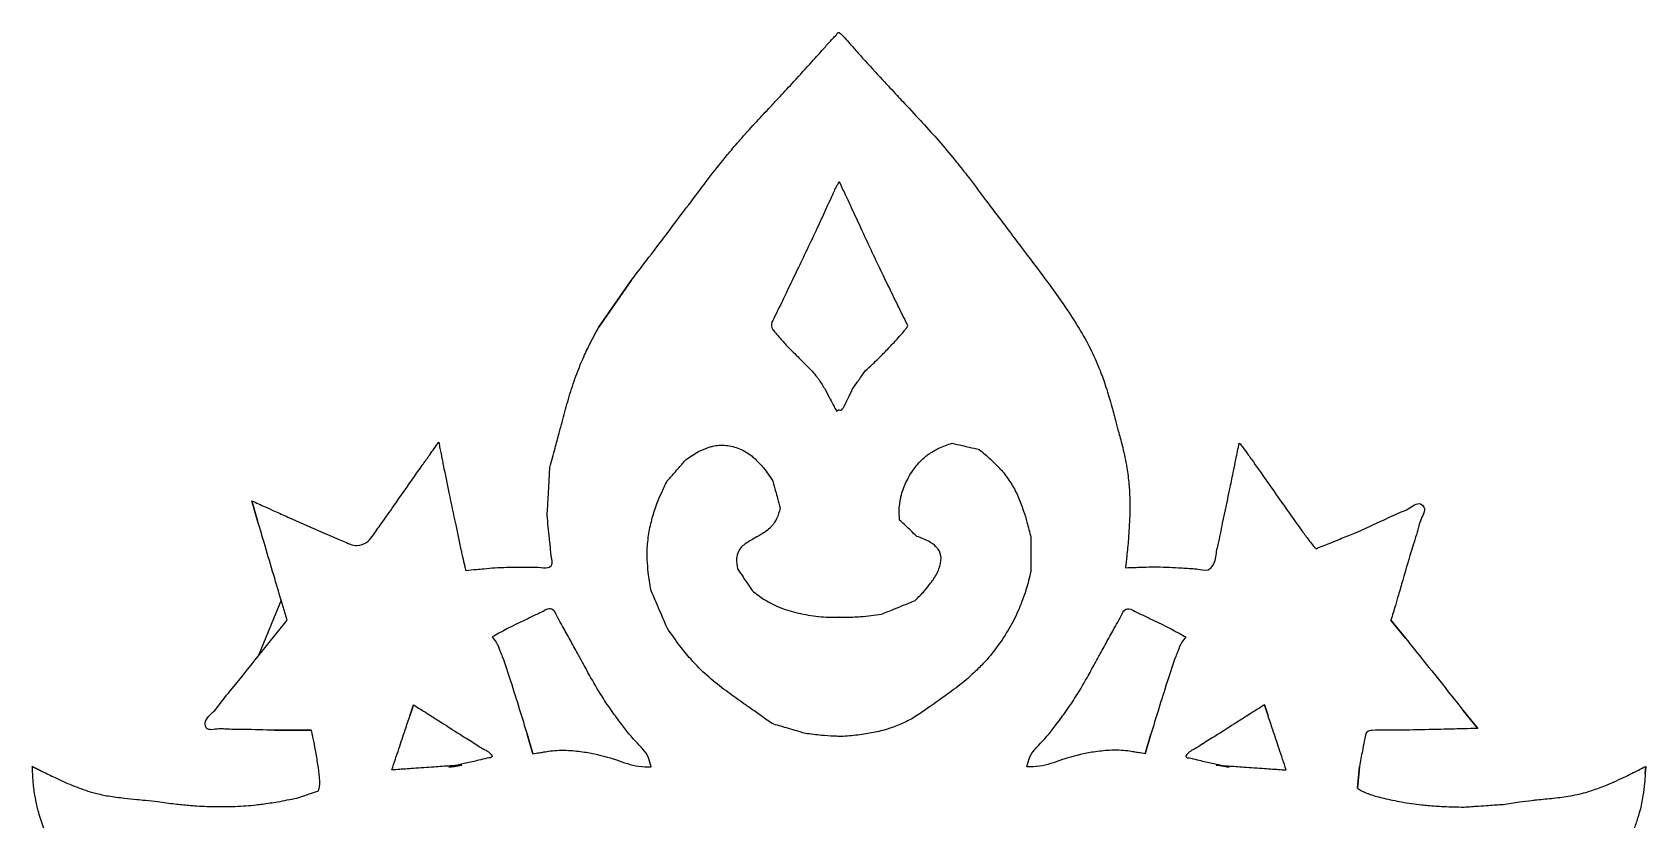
# Model space of a CAD drawing. Extents: x -268 to 413, y -196 to 303.
# Drawn here: x -163 to 18.2, y 214.3 to 302.7 of the extents above; entities that cross this region are included whole.
import ezdxf

# ---------------------------------------------------------------- set-up
doc = ezdxf.new("R2010")
doc.units = 0
doc.layers.add('layer_1', color=7, linetype='CONTINUOUS')

msp = doc.modelspace()

# ---------------------------------------------------------------- linework, layer by layer
at = {"layer": 'layer_1', "color": 1}
for points in [[(-99.408423, 269.594133), (-95.756433, 274.869341)], [(-72.419407, 260.352907), (-72.419288, 260.352843)], [(-137.701395, 247.886084), (-138.361149, 250.117884)], [(-137.65164, 232.669829), (-134.40546, 236.727619), (-135.064436, 238.959418)], [(-72.42079, 237.03629), (-72.419553, 237.036428)], [(-10.433638, 236.727573), (-8.810557, 234.698683)], [(-120.601749, 225.988834), (-120.19529, 227.207927)], [(-24.237357, 225.988907), (-24.643679, 227.208001)], [(-2.318709, 226.583616), (-0.69549, 224.554726)], [(-131.666411, 224.351872), (-135.82565, 224.351872)], [(-107.445872, 223.905812), (-106.785724, 221.721826)], [(-37.393225, 223.90594), (-38.053246, 221.721954)], [(-163.011202, 220.294723), (-161.895234, 219.736419)], [(-122.633496, 219.893336), (-122.633496, 219.893336)], [(-116.233512, 220.19808), (-115.928512, 220.248439)], [(-114.758522, 220.443703), (-114.758522, 220.443776)], [(-93.528397, 220.248512), (-93.528397, 220.248512)], [(-51.310701, 220.248512), (-51.310701, 220.248512)], [(-30.082654, 220.44416), (-30.082654, 220.44416)], [(-28.605842, 220.198153), (-28.910586, 220.248512)], [(-22.205482, 219.89341), (-22.205482, 219.89341)], [(-13.984305, 220.294677), (-14.187205, 217.859978)], [(18.172095, 220.294677), (18.121096, 219.483068)]]:
    msp.add_lwpolyline(points, close=True, dxfattribs=at)
for points, knots in [([(-77.496778, 297.186922), (-76.807973, 297.940278), (-75.684573, 299.168957), (-74.419777, 300.585457), (-73.640701, 301.44489), (-73.17489, 302.021337), (-72.763861, 302.356108), (-72.493851, 302.778516), (-72.290895, 302.589781), (-72.118624, 302.471583), (-71.989643, 302.341796), (-71.921231, 302.272955)], [0, 0, 0, 0, 3.065591, 4.999801, 5.6733, 6.580506, 7.111465, 7.494859, 7.60499, 7.85982, 8.147652, 8.147652, 8.147652, 8.147652]), ([(-71.921231, 302.272955), (-71.72241, 302.047937), (-71.337299, 301.612081), (-70.618667, 300.798924), (-70.098855, 300.210785), (-69.765363, 299.833458)], [0, 0, 0, 0, 0.900813, 1.744857, 3.255597, 3.255597, 3.255597, 3.255597]), ([(-69.765363, 299.833458), (-69.017969, 299.019171), (-67.729848, 297.615761), (-66.226641, 295.991841), (-64.813888, 294.471013), (-63.315271, 292.871792), (-61.421013, 290.790091), (-60.032259, 289.166703), (-58.801915, 287.634638), (-57.53508, 286.023665), (-56.485186, 284.611285), (-55.879632, 283.796657)], [0, 0, 0, 0, 3.315859, 5.714828, 6.638566, 9.543145, 12.289742, 15.081755, 15.950159, 18.184487, 21.229465, 21.229465, 21.229465, 21.229465]), ([(-81.656018, 292.723195), (-81.142448, 293.274248), (-80.269398, 294.211018), (-78.882985, 295.698927), (-78.010181, 296.63582), (-77.496778, 297.186922)], [0, 0, 0, 0, 2.259805, 3.841586, 6.101158, 6.101158, 6.101158, 6.101158]), ([(-95.756433, 274.869341), (-94.995629, 275.855954), (-93.670003, 277.575029), (-92.135761, 279.590409), (-90.65333, 281.546473), (-89.089262, 283.642829), (-87.129805, 286.243661), (-85.671061, 288.111355), (-84.41435, 289.618945), (-83.248825, 290.987795), (-82.222668, 292.105817), (-81.656018, 292.723195)], [0, 0, 0, 0, 3.737644, 6.512472, 7.598712, 11.100661, 14.358929, 17.368053, 18.208471, 20.246936, 22.760712, 22.760712, 22.760712, 22.760712]), ([(-72.975523, 284.883555), (-73.100611, 284.609547), (-73.379964, 283.997616), (-73.974458, 282.693958), (-74.443922, 281.664334), (-74.759276, 280.972703)], [0, 0, 0, 0, 0.903629, 2.018038, 4.298434, 4.298434, 4.298434, 4.298434]), ([(-67.438468, 275.385106), (-68.173833, 276.941122), (-69.354653, 279.439711), (-70.670328, 282.297445), (-71.392375, 283.830536), (-71.780244, 284.764678), (-72.100019, 285.240949), (-72.34431, 286.076858), (-72.546715, 285.70486), (-72.740376, 285.401144), (-72.885952, 285.080712), (-72.975523, 284.883555)], [0, 0, 0, 0, 5.17405, 8.30829, 9.362088, 10.357641, 11.116443, 11.64957, 11.787548, 12.185053, 12.820791, 12.820791, 12.820791, 12.820791]), ([(-55.879632, 283.796657), (-55.341189, 283.082685), (-54.425838, 281.868935), (-52.971748, 279.941449), (-52.056024, 278.727994), (-51.517364, 278.014199)], [0, 0, 0, 0, 2.682741, 4.560648, 7.243356, 7.243356, 7.243356, 7.243356]), ([(-74.759276, 280.972703), (-75.496911, 279.418832), (-76.678119, 276.930546), (-78.011496, 274.145736), (-78.952047, 272.231813), (-79.498118, 271.035436), (-80.173453, 269.814428), (-79.811456, 269.266637), (-79.446128, 268.851357), (-78.908725, 268.232296), (-78.419275, 267.696431), (-78.111833, 267.359834)], [0, 0, 0, 0, 5.155908, 8.256397, 9.292019, 11.505767, 12.429299, 13.030843, 13.297805, 14.108472, 15.477825, 15.477825, 15.477825, 15.477825]), ([(-51.517364, 278.014199), (-50.783603, 277.052197), (-49.529306, 275.407743), (-48.126419, 273.467087), (-46.869924, 271.688577), (-45.657475, 269.856148), (-44.323402, 267.523816), (-43.504827, 265.772598), (-42.911229, 264.235924), (-42.366449, 262.725809), (-41.991282, 261.411286), (-41.779217, 260.668245)], [0, 0, 0, 0, 3.629543, 6.204374, 7.183201, 10.162432, 12.791993, 15.237843, 15.951582, 17.733929, 20.05134, 20.05134, 20.05134, 20.05134]), ([(-64.695399, 269.798168), (-65.034135, 270.487906), (-65.609976, 271.66044), (-66.524333, 273.522753), (-67.099903, 274.695353), (-67.438468, 275.385106)], [0, 0, 0, 0, 2.30528, 3.918913, 6.22401, 6.22401, 6.22401, 6.22401]), ([(-104.88588, 253.871268), (-104.690101, 254.591928), (-104.342525, 255.871346), (-103.938299, 257.376488), (-103.523691, 258.925681), (-103.058091, 260.688152), (-102.381129, 262.982392), (-101.765709, 264.717046), (-101.115926, 266.220638), (-100.440184, 267.692535), (-99.781708, 268.906146), (-99.408423, 269.594133)], [0, 0, 0, 0, 2.24034, 3.977368, 4.675417, 7.051508, 9.445821, 11.850712, 12.566052, 14.359537, 16.707023, 16.707023, 16.707023, 16.707023]), ([(-69.470343, 264.71848), (-69.194709, 264.966948), (-68.687195, 265.424442), (-68.101706, 265.990764), (-67.448873, 266.633652), (-66.714795, 267.39341), (-65.856118, 268.328294), (-65.272275, 268.970286), (-64.942746, 269.390042), (-64.769331, 269.573712), (-64.713159, 269.744248), (-64.695399, 269.798168)], [0, 0, 0, 0, 1.113194, 2.049679, 2.443325, 3.862, 5.217448, 6.254761, 6.458084, 6.823817, 6.99292, 6.99292, 6.99292, 6.99292]), ([(-78.111833, 267.359834), (-77.873467, 267.121504), (-77.46829, 266.716388), (-76.824901, 266.073045), (-76.419883, 265.668024), (-76.181664, 265.429802)], [0, 0, 0, 0, 1.011223, 1.71889, 2.729574, 2.729574, 2.729574, 2.729574]), ([(-76.181664, 265.429802), (-75.9234, 265.180852), (-75.455747, 264.730063), (-74.973128, 264.12957), (-74.47357, 263.460269), (-73.986358, 262.643243), (-73.450985, 261.631121), (-73.116575, 260.952188), (-72.909031, 260.574566), (-72.813779, 260.404989), (-72.727458, 260.271505), (-72.683864, 260.204093)], [0, 0, 0, 0, 1.074994, 1.946548, 2.307023, 3.580284, 4.792931, 5.743204, 5.849664, 6.08566, 6.326442, 6.326442, 6.326442, 6.326442]), ([(-70.892603, 262.686733), (-70.717, 262.93758), (-70.418484, 263.364008), (-69.944397, 264.041257), (-69.645916, 264.467661), (-69.470343, 264.71848)], [0, 0, 0, 0, 0.918609, 1.561594, 2.480084, 2.480084, 2.480084, 2.480084]), ([(-72.419288, 260.352843), (-72.342633, 260.32064), (-72.194035, 260.258214), (-71.985105, 260.457416), (-71.870487, 260.68344), (-71.666014, 261.071236), (-71.341611, 261.728415), (-71.064889, 262.319023), (-70.892603, 262.686733)], [0, 0, 0, 0, 0.228014, 0.442014, 0.763176, 1.011533, 1.749508, 2.96693, 2.96693, 2.96693, 2.96693]), ([(-72.683864, 260.204093), (-72.621812, 260.238984), (-72.536897, 260.286731), (-72.448834, 260.336495), (-72.422667, 260.351089), (-72.419407, 260.352907)], [0, 0, 0, 0, 0.213566, 0.292254, 0.303452, 0.303452, 0.303452, 0.303452]), ([(-41.779217, 260.668245), (-41.628956, 260.104585), (-41.373524, 259.146408), (-40.967761, 257.624725), (-40.712231, 256.666709), (-40.561927, 256.103196)], [0, 0, 0, 0, 1.750032, 2.974918, 4.72456, 4.72456, 4.72456, 4.72456]), ([(-120.102136, 252.856933), (-119.763881, 253.332834), (-119.188868, 254.141838), (-118.275851, 255.426802), (-117.70114, 256.235899), (-117.363086, 256.711823)], [0, 0, 0, 0, 1.751595, 2.977608, 4.728907, 4.728907, 4.728907, 4.728907]), ([(-117.363086, 256.711823), (-117.319958, 256.473072), (-117.20292, 255.825169), (-117.025779, 254.964293), (-116.690791, 253.307389), (-116.183774, 250.860929), (-115.506955, 247.632111), (-115.005525, 245.234942), (-114.658682, 243.682224), (-114.513339, 242.965901), (-114.364864, 242.460874), (-114.319678, 242.307177)], [0, 0, 0, 0, 0.727826, 1.975118, 2.636536, 5.799166, 9.470306, 12.533854, 13.145559, 14.243871, 14.724353, 14.724353, 14.724353, 14.724353]), ([(-89.591212, 254.763177), (-89.137167, 255.0763), (-88.354198, 255.616258), (-87.325622, 256.034097), (-86.303843, 256.351019), (-85.085221, 256.420919), (-83.53142, 256.02448), (-82.4484, 255.378535), (-81.595009, 254.599211), (-80.752536, 253.712471), (-80.174912, 252.835105), (-79.839065, 252.32498)], [0, 0, 0, 0, 1.649341, 2.844176, 3.31139, 4.857579, 6.424161, 8.064496, 8.574716, 9.890991, 11.719402, 11.719402, 11.719402, 11.719402]), ([(-65.60985, 247.957136), (-65.640181, 248.399012), (-65.695366, 249.202988), (-65.55097, 250.152142), (-65.327605, 251.19869), (-64.836094, 252.414877), (-63.92388, 253.886921), (-63.006373, 254.883764), (-62.065484, 255.553613), (-61.116078, 256.128977), (-60.222625, 256.424757), (-59.718169, 256.591758)], [0, 0, 0, 0, 1.324514, 2.409901, 2.864508, 4.534937, 6.306129, 8.047668, 8.544821, 9.76991, 11.358616, 11.358616, 11.358616, 11.358616]), ([(-59.718169, 256.591758), (-59.341916, 256.503866), (-58.702288, 256.354451), (-57.686351, 256.117429), (-57.046649, 255.968372), (-56.670356, 255.880693)], [0, 0, 0, 0, 1.159147, 1.970541, 3.129661, 3.129661, 3.129661, 3.129661]), ([(-56.670356, 255.880693), (-56.237861, 255.520638), (-55.486572, 254.895186), (-54.681711, 254.087598), (-53.930416, 253.279453), (-53.198874, 252.310471), (-52.424495, 250.921541), (-51.959984, 249.782934), (-51.601304, 248.705186), (-51.254624, 247.577332), (-51.01665, 246.593447), (-50.879603, 246.026839)], [0, 0, 0, 0, 1.687289, 2.930996, 3.4169, 4.997491, 6.557604, 8.175711, 8.677762, 9.965378, 11.713797, 11.713797, 11.713797, 11.713797]), ([(-40.561927, 256.103196), (-40.390623, 255.350006), (-40.079685, 253.982867), (-39.89139, 252.329627), (-39.741768, 250.525454), (-39.753211, 248.474733), (-39.895823, 246.04041), (-40.048203, 244.403482), (-40.156409, 243.411581), (-40.192611, 242.986967), (-40.243838, 242.690889), (-40.257577, 242.611481)], [0, 0, 0, 0, 2.315404, 4.202765, 4.984939, 7.746219, 10.342531, 12.300972, 12.676787, 13.336309, 13.578018, 13.578018, 13.578018, 13.578018]), ([(-28.49053, 251.639478), (-28.365277, 252.253089), (-28.152337, 253.296277), (-27.814167, 254.953227), (-27.601264, 255.996568), (-27.476021, 256.610327)], [0, 0, 0, 0, 1.878792, 3.194097, 5.073319, 5.073319, 5.073319, 5.073319]), ([(-27.476021, 256.610327), (-27.356127, 256.468784), (-26.995493, 256.043029), (-26.561678, 255.416545), (-25.639964, 254.137233), (-24.270724, 252.168419), (-22.414369, 249.52897), (-21.01147, 247.525935), (-20.018494, 246.181741), (-19.490053, 245.447081), (-19.03122, 244.938567), (-18.853704, 244.74183)], [0, 0, 0, 0, 0.556286, 1.673281, 2.283171, 5.287361, 8.866587, 11.964818, 12.622042, 13.881128, 14.675638, 14.675638, 14.675638, 14.675638]), ([(-105.19023, 248.49462), (-105.152567, 249.158331), (-105.088536, 250.286688), (-104.987086, 252.078904), (-104.923365, 253.207412), (-104.88588, 253.871268)], [0, 0, 0, 0, 1.994338, 3.390515, 5.385256, 5.385256, 5.385256, 5.385256]), ([(-91.724665, 252.32498), (-91.461209, 252.625984), (-91.01335, 253.13767), (-90.302199, 253.950402), (-89.854534, 254.462157), (-89.591212, 254.763177)], [0, 0, 0, 0, 1.200047, 2.04, 3.239819, 3.239819, 3.239819, 3.239819]), ([(-138.361149, 250.117884), (-137.860164, 249.892405), (-137.008502, 249.509098), (-135.655787, 248.900785), (-133.672022, 248.00532), (-131.347226, 246.980802), (-129.279009, 246.074688), (-127.83385, 245.503569), (-126.722777, 244.899018), (-125.154039, 245.4698), (-124.51951, 246.612692), (-123.505724, 247.975961), (-122.108636, 249.981618), (-120.871477, 251.754467), (-120.102136, 252.856933)], [0, 0, 0, 0, 1.648142, 2.801801, 4.449824, 8.176013, 10.435639, 11.196195, 12.879826, 13.969207, 15.808694, 16.636543, 19.090356, 23.125731, 23.125731, 23.125731, 23.125731]), ([(-93.553375, 240.134507), (-93.660968, 240.776421), (-93.849065, 241.898632), (-93.937606, 243.226337), (-93.978086, 244.536001), (-93.87268, 245.96818), (-93.529856, 247.752357), (-93.142243, 249.043617), (-92.741491, 250.105705), (-92.345877, 251.084228), (-91.946404, 251.8821), (-91.724665, 252.32498)], [0, 0, 0, 0, 1.951305, 3.411325, 3.987253, 5.881898, 7.702691, 9.429585, 9.917859, 11.108359, 12.5936, 12.5936, 12.5936, 12.5936]), ([(-79.839065, 252.32498), (-79.738708, 251.948691), (-79.568103, 251.30901), (-79.297134, 250.293072), (-79.126517, 249.653425), (-79.026155, 249.277167)], [0, 0, 0, 0, 1.168325, 1.986122, 3.154359, 3.154359, 3.154359, 3.154359]), ([(-37.011268, 242.712931), (-36.110541, 242.683971), (-34.668763, 242.637616), (-33.03904, 242.516121), (-31.943329, 242.469036), (-31.075965, 242.169902), (-30.124713, 243.06383), (-30.096589, 244.176379), (-29.711231, 245.748681), (-29.229246, 248.160318), (-28.77551, 250.297298), (-28.49053, 251.639478)], [0, 0, 0, 0, 2.707002, 4.333051, 4.875822, 6.039073, 6.762906, 8.400594, 9.203829, 11.642837, 15.761596, 15.761596, 15.761596, 15.761596]), ([(-111.073369, 242.611527), (-110.172119, 242.63935), (-108.730209, 242.683865), (-107.105324, 242.661015), (-106.007633, 242.687389), (-105.280799, 242.449404), (-104.449982, 242.975088), (-104.74854, 243.735029), (-104.798235, 244.708589), (-104.985692, 246.263699), (-105.111181, 247.63242), (-105.19023, 248.49462)], [0, 0, 0, 0, 2.705318, 4.32824, 4.869329, 6.006467, 6.474102, 7.455591, 7.956092, 9.487259, 12.093605, 12.093605, 12.093605, 12.093605]), ([(-79.026155, 249.277167), (-79.132583, 248.877606), (-79.320144, 248.173445), (-79.811262, 247.464144), (-80.414071, 246.780604), (-81.35876, 246.213253), (-82.541617, 245.577821), (-83.410726, 244.985406), (-83.784323, 244.279399), (-84.001625, 243.519961), (-83.875588, 242.860734), (-83.801099, 242.471126)], [0, 0, 0, 0, 1.230422, 2.168417, 2.553341, 3.960671, 5.40486, 6.650914, 6.976773, 7.787808, 8.959779, 8.959779, 8.959779, 8.959779]), ([(-14.593015, 246.466498), (-13.467419, 246.96288), (-11.666427, 247.757107), (-9.628045, 248.742922), (-8.282508, 249.239229), (-7.381462, 250.115231), (-6.380747, 249.132672), (-7.129444, 248.132309), (-7.460334, 246.654206), (-8.189623, 244.409677), (-8.759031, 242.429042), (-9.114907, 241.191162)], [0, 0, 0, 0, 3.707485, 5.932105, 6.673683, 8.184635, 8.677497, 10.262709, 11.038385, 13.365337, 17.243444, 17.243444, 17.243444, 17.243444]), ([(-135.064436, 238.959418), (-135.341263, 239.896169), (-135.943748, 241.934918), (-136.822605, 244.910511), (-137.424737, 246.949324), (-137.701395, 247.886084)], [0, 0, 0, 0, 2.930396, 6.377724, 9.308003, 9.308003, 9.308003, 9.308003]), ([(-63.679562, 246.128417), (-63.917966, 246.354174), (-64.32322, 246.737932), (-64.966649, 247.347504), (-65.371639, 247.731358), (-65.60985, 247.957136)], [0, 0, 0, 0, 0.984999, 1.674367, 2.658989, 2.658989, 2.658989, 2.658989]), ([(-18.853704, 244.74183), (-18.327686, 244.954666), (-17.433438, 245.316494), (-16.013209, 245.891383), (-15.119019, 246.25349), (-14.593015, 246.466498)], [0, 0, 0, 0, 1.702336, 2.894025, 4.596516, 4.596516, 4.596516, 4.596516]), ([(-63.882719, 238.915404), (-63.517812, 239.274935), (-62.885176, 239.898251), (-62.239649, 240.708114), (-61.660149, 241.507533), (-61.170838, 242.406338), (-60.860003, 243.62079), (-61.109838, 244.538639), (-61.666831, 245.111691), (-62.425948, 245.677852), (-63.203546, 245.957331), (-63.679562, 246.128417)], [0, 0, 0, 0, 1.535342, 2.66181, 3.101384, 4.497481, 5.709437, 6.791833, 7.139279, 8.094722, 9.602794, 9.602794, 9.602794, 9.602794]), ([(-50.879603, 246.026839), (-50.879603, 245.550224), (-50.879603, 244.73999), (-50.879603, 243.453171), (-50.879603, 242.642967), (-50.879603, 242.166383)], [0, 0, 0, 0, 1.429844, 2.430704, 3.860456, 3.860456, 3.860456, 3.860456]), ([(-114.319678, 242.307177), (-113.918912, 242.344662), (-113.237595, 242.40839), (-112.155492, 242.50984), (-111.474161, 242.573864), (-111.073369, 242.611527)], [0, 0, 0, 0, 1.207546, 2.052873, 3.260544, 3.260544, 3.260544, 3.260544]), ([(-83.801099, 242.471126), (-83.600412, 242.170114), (-83.259243, 241.658392), (-82.717438, 240.845613), (-82.376334, 240.333838), (-82.175684, 240.032792)], [0, 0, 0, 0, 1.085335, 1.845077, 2.930435, 2.930435, 2.930435, 2.930435]), ([(-50.879603, 242.166383), (-51.040772, 241.501517), (-51.33138, 240.30269), (-51.827046, 238.929134), (-52.408115, 237.464576), (-53.257211, 235.799492), (-54.612326, 233.717745), (-55.838315, 232.221723), (-57.045429, 231.016244), (-58.259547, 229.883613), (-59.38658, 229.033189), (-60.022262, 228.553523)], [0, 0, 0, 0, 2.050763, 3.697756, 4.374815, 6.777613, 9.287327, 11.817466, 12.559742, 14.40501, 16.792323, 16.792323, 16.792323, 16.792323]), ([(-40.257577, 242.611481), (-39.856783, 242.623904), (-39.175442, 242.645024), (-38.093339, 242.67884), (-37.412032, 242.700305), (-37.011268, 242.712931)], [0, 0, 0, 0, 1.202959, 2.045005, 3.247893, 3.247893, 3.247893, 3.247893]), ([(-9.114907, 241.191162), (-9.277819, 240.640109), (-9.554765, 239.703333), (-9.994342, 238.21547), (-10.270937, 237.27864), (-10.433638, 236.727573)], [0, 0, 0, 0, 1.723892, 2.930568, 4.654319, 4.654319, 4.654319, 4.654319]), ([(-91.724665, 235.867464), (-91.950429, 236.394275), (-92.334224, 237.289846), (-92.943794, 238.712194), (-93.327606, 239.607728), (-93.553375, 240.134507)], [0, 0, 0, 0, 1.719447, 2.923031, 4.642396, 4.642396, 4.642396, 4.642396]), ([(-82.175684, 240.032792), (-81.737789, 239.688735), (-80.935596, 239.058447), (-79.853794, 238.500519), (-78.600817, 237.929591), (-76.968987, 237.46092), (-74.735652, 237.081353), (-73.191006, 237.036289), (-72.423028, 237.03629), (-72.422112, 237.03629), (-72.421298, 237.03629), (-72.42079, 237.03629)], [0, 0, 0, 0, 1.66669, 3.053259, 3.636964, 5.797084, 8.117527, 10.420242, 10.420547, 10.421463, 10.422989, 10.422989, 10.422989, 10.422989]), ([(-102.620524, 234.522042), (-102.903942, 235.028121), (-103.357425, 235.837872), (-103.857168, 236.764817), (-104.216098, 237.366625), (-104.395066, 237.91954), (-105.164037, 238.047542), (-105.671485, 237.675276), (-106.472114, 237.318982), (-107.636522, 236.74584), (-108.6759, 236.252585), (-109.325508, 235.944302)], [0, 0, 0, 0, 1.743183, 2.789178, 3.137869, 3.878361, 4.322554, 5.237067, 5.668741, 6.963752, 9.122084, 9.122084, 9.122084, 9.122084]), ([(-72.419553, 237.036428), (-72.419169, 237.03639), (-72.418335, 237.03631), (-72.417112, 237.036294), (-72.191807, 237.035655), (-71.388107, 237.034993), (-69.790764, 237.108207), (-68.429218, 237.287652), (-67.641725, 237.391439)], [0, 0, 0, 0, 0.001157, 0.002514, 0.003667, 0.677164, 2.413468, 4.795344, 4.795344, 4.795344, 4.795344]), ([(-67.641725, 237.391439), (-67.177733, 237.579486), (-66.388872, 237.899197), (-65.13587, 238.407186), (-64.346876, 238.727164), (-63.882719, 238.915404)], [0, 0, 0, 0, 1.501952, 2.553555, 4.056181, 4.056181, 4.056181, 4.056181]), ([(-42.218574, 234.522042), (-41.935159, 235.028142), (-41.481691, 235.837909), (-40.981946, 236.76485), (-40.622998, 237.36663), (-40.444048, 237.919527), (-39.675117, 238.047549), (-39.167713, 237.675243), (-38.367054, 237.318992), (-37.202567, 236.745839), (-36.16312, 236.252584), (-35.51347, 235.944302)], [0, 0, 0, 0, 1.743232, 2.7892, 3.137865, 3.878358, 4.32252, 5.236951, 5.668657, 6.96375, 9.122191, 9.122191, 9.122191, 9.122191]), ([(-109.325508, 235.944302), (-109.576414, 235.806288), (-110.002926, 235.57168), (-110.680303, 235.199175), (-111.106785, 234.964702), (-111.35764, 234.826786)], [0, 0, 0, 0, 0.859078, 1.460336, 2.319138, 2.319138, 2.319138, 2.319138]), ([(-79.940643, 225.100166), (-80.423349, 225.443861), (-81.305459, 226.071939), (-82.355982, 226.815683), (-83.527955, 227.644021), (-84.950404, 228.646118), (-86.814718, 230.09828), (-88.195433, 231.369412), (-89.330529, 232.643799), (-90.428677, 233.963845), (-91.254039, 235.176182), (-91.724665, 235.867464)], [0, 0, 0, 0, 1.777691, 3.248602, 3.861421, 6.08322, 8.46766, 10.948358, 11.697033, 13.586883, 16.094143, 16.094143, 16.094143, 16.094143]), ([(-35.51347, 235.944302), (-35.262629, 235.806251), (-34.83622, 235.571577), (-34.158928, 235.199072), (-33.732452, 234.964665), (-33.481595, 234.826786)], [0, 0, 0, 0, 0.858961, 1.460161, 2.318913, 2.318913, 2.318913, 2.318913]), ([(-111.35764, 234.826786), (-111.206931, 234.643381), (-110.811038, 234.1616), (-110.532016, 233.374214), (-109.952306, 231.934095), (-109.250429, 229.736597), (-108.32765, 226.823338), (-107.723188, 224.823361), (-107.445872, 223.905812)], [0, 0, 0, 0, 0.708246, 1.860467, 2.4688, 5.374764, 8.766713, 11.641987, 11.641987, 11.641987, 11.641987]), ([(-100.284033, 230.255127), (-100.572403, 230.781915), (-101.062643, 231.677476), (-101.841473, 233.099781), (-102.331982, 233.995271), (-102.620524, 234.522042)], [0, 0, 0, 0, 1.801657, 3.062887, 4.864747, 4.864747, 4.864747, 4.864747]), ([(-44.555193, 230.255127), (-44.26679, 230.781913), (-43.776497, 231.677467), (-42.997624, 233.099773), (-42.507114, 233.99527), (-42.218574, 234.522042)], [0, 0, 0, 0, 1.8017, 3.062946, 4.864808, 4.864808, 4.864808, 4.864808]), ([(-33.481595, 234.826786), (-33.632281, 234.643378), (-34.028126, 234.161572), (-34.307174, 233.374211), (-34.886954, 231.934129), (-35.588571, 229.736568), (-36.511423, 226.823393), (-37.115904, 224.82346), (-37.393225, 223.90594)], [0, 0, 0, 0, 0.708211, 1.860441, 2.468784, 5.374696, 8.766612, 11.641806, 11.641806, 11.641806, 11.641806]), ([(-8.810557, 234.698683), (-8.129301, 233.847093), (-6.646597, 231.993667), (-4.482662, 229.288634), (-2.999962, 227.435206), (-2.318709, 226.583616)], [0, 0, 0, 0, 3.271671, 7.120561, 10.392228, 10.392228, 10.392228, 10.392228]), ([(-135.82565, 224.351872), (-136.973967, 224.387974), (-138.811274, 224.445738), (-140.937398, 224.442031), (-142.256413, 224.562006), (-143.47149, 224.199885), (-143.719032, 225.656847), (-142.655121, 226.321164), (-141.654454, 227.72595), (-139.973901, 229.730177), (-138.544808, 231.539206), (-137.65164, 232.669829)], [0, 0, 0, 0, 3.46652, 5.54643, 6.239732, 7.647758, 8.199857, 9.982684, 10.848737, 13.446786, 17.776666, 17.776666, 17.776666, 17.776666]), ([(-93.528397, 220.248512), (-93.601629, 220.597314), (-93.839024, 221.728024), (-95.477467, 223.246586), (-96.721671, 224.868604), (-97.914546, 226.48095), (-99.009086, 228.061486), (-99.827618, 229.469831), (-100.284033, 230.255127)], [0, 0, 0, 0, 1.054169, 3.417292, 6.384871, 7.266156, 9.426977, 12.150493, 12.150493, 12.150493, 12.150493]), ([(-51.310701, 220.248512), (-51.237473, 220.597315), (-51.000092, 221.72802), (-49.361664, 223.246565), (-48.117585, 224.868646), (-46.924629, 226.480904), (-45.830061, 228.061426), (-45.011581, 229.469807), (-44.555193, 230.255127)], [0, 0, 0, 0, 1.054166, 3.417269, 6.384794, 7.266073, 9.426887, 12.150423, 12.150423, 12.150423, 12.150423]), ([(-60.022262, 228.553523), (-60.448683, 228.252508), (-61.173605, 227.740778), (-62.324983, 226.928046), (-63.049945, 226.416335), (-63.476397, 226.115326)], [0, 0, 0, 0, 1.565887, 2.662031, 4.227984, 4.227984, 4.227984, 4.227984]), ([(-120.19529, 227.207927), (-119.819104, 226.969547), (-119.179588, 226.5643), (-118.163739, 225.920914), (-117.524037, 225.51597), (-117.147743, 225.277768)], [0, 0, 0, 0, 1.336068, 2.27131, 3.607362, 3.607362, 3.607362, 3.607362]), ([(-24.643679, 227.208001), (-25.01993, 226.969624), (-25.659545, 226.56439), (-26.675482, 225.920961), (-27.315196, 225.51595), (-27.691492, 225.277713)], [0, 0, 0, 0, 1.336223, 2.271541, 3.607655, 3.607655, 3.607655, 3.607655]), ([(-122.633496, 219.893336), (-122.367654, 220.691021), (-121.866061, 222.196096), (-121.1888, 224.227924), (-120.777364, 225.462063), (-120.601749, 225.988834)], [0, 0, 0, 0, 2.522449, 4.759373, 6.425191, 6.425191, 6.425191, 6.425191]), ([(-117.147743, 225.277768), (-116.301439, 224.737712), (-114.947312, 223.873599), (-113.422582, 222.934539), (-112.396125, 222.241179), (-111.770566, 222.029122), (-111.199735, 221.268802), (-111.857277, 221.244469), (-112.373931, 221.095387), (-113.273542, 220.901768), (-114.237882, 220.666652), (-115.082069, 220.468899), (-115.657529, 220.333384), (-116.020169, 220.248196), (-116.233512, 220.19808)], [0, 0, 0, 0, 3.006037, 4.809799, 5.411096, 6.657535, 7.005433, 7.58469, 7.880475, 8.767611, 10.245766, 10.902763, 11.362795, 12.020174, 12.020174, 12.020174, 12.020174]), ([(-76.194721, 223.993015), (-76.576694, 224.105865), (-77.2824, 224.314357), (-78.531037, 224.68342), (-79.397697, 224.939646), (-79.940643, 225.100166)], [0, 0, 0, 0, 1.194884, 2.20758, 3.906113, 3.906113, 3.906113, 3.906113]), ([(-63.476397, 226.115326), (-63.994552, 225.802796), (-64.958172, 225.221581), (-66.219238, 224.740475), (-67.44819, 224.326962), (-68.797573, 224.016505), (-70.56457, 223.770077), (-71.980433, 223.639578), (-73.26053, 223.70123), (-74.522141, 223.777225), (-75.590329, 223.915039), (-76.194721, 223.993015)], [0, 0, 0, 0, 1.811576, 3.369011, 4.034771, 5.702128, 7.510223, 9.390021, 9.950795, 11.353189, 13.180704, 13.180704, 13.180704, 13.180704]), ([(-27.691492, 225.277713), (-28.537777, 224.737689), (-29.891891, 223.873614), (-31.41661, 222.934584), (-32.443102, 222.241281), (-33.068598, 222.029128), (-33.639364, 221.268773), (-32.981819, 221.244555), (-32.465177, 221.095449), (-31.565556, 220.901859), (-30.601267, 220.666678), (-29.757105, 220.469069), (-29.181732, 220.33355), (-28.819152, 220.248304), (-28.605842, 220.198153)], [0, 0, 0, 0, 3.005938, 4.809703, 5.411019, 6.657436, 7.005319, 7.584553, 7.880339, 8.767477, 10.245638, 10.902524, 11.362491, 12.019797, 12.019797, 12.019797, 12.019797]), ([(-22.205482, 219.89341), (-22.471356, 220.691093), (-22.973007, 222.196162), (-23.650296, 224.227995), (-24.06174, 225.462136), (-24.237357, 225.988907)], [0, 0, 0, 0, 2.522476, 4.75941, 6.425232, 6.425232, 6.425232, 6.425232]), ([(-130.854801, 217.555674), (-130.807472, 217.7312), (-130.702114, 218.121926), (-130.728831, 218.63867), (-130.770649, 219.453313), (-130.941906, 220.58112), (-131.189691, 222.03245), (-131.391072, 223.089485), (-131.530836, 223.765714), (-131.586965, 224.072931), (-131.64826, 224.288144), (-131.666411, 224.351872)], [0, 0, 0, 0, 0.542421, 1.20744, 1.534846, 2.992927, 4.620233, 5.955241, 6.21979, 6.692174, 6.890896, 6.890896, 6.890896, 6.890896]), ([(-4.854858, 224.453276), (-6.01097, 224.425755), (-7.860727, 224.381723), (-9.934019, 224.364359), (-11.358877, 224.339171), (-12.240953, 224.423715), (-13.289409, 224.211524), (-13.345644, 223.549486), (-13.493144, 222.871533), (-13.690893, 221.81178), (-13.871062, 220.880206), (-13.984305, 220.294677)], [0, 0, 0, 0, 3.466401, 5.546178, 6.239455, 7.710221, 8.339472, 9.061364, 9.409855, 10.470003, 12.263833, 12.263833, 12.263833, 12.263833]), ([(-0.69549, 224.554726), (-1.209079, 224.542101), (-2.082117, 224.520639), (-3.468572, 224.486822), (-4.341442, 224.4657), (-4.854858, 224.453276)], [0, 0, 0, 0, 1.54123, 2.619905, 4.160605, 4.160605, 4.160605, 4.160605]), ([(-106.785724, 221.721826), (-106.547444, 221.759614), (-106.142372, 221.823852), (-105.498666, 221.923243), (-104.418918, 222.113936), (-102.878766, 222.142457), (-101.338808, 221.969106), (-99.532759, 221.65654), (-97.510725, 221.108994), (-95.333562, 220.260962), (-93.994412, 220.251726), (-93.528397, 220.248512)], [0, 0, 0, 0, 0.723762, 1.230383, 1.954109, 4.011591, 5.818538, 6.599673, 9.506961, 12.11154, 13.501674, 13.501674, 13.501674, 13.501674]), ([(-38.053246, 221.721954), (-38.291585, 221.759708), (-38.696728, 221.823885), (-39.340479, 221.923195), (-40.420248, 222.113735), (-41.960359, 222.142461), (-43.500327, 221.9691), (-45.306354, 221.65654), (-47.328376, 221.108992), (-49.505537, 220.260962), (-50.844686, 220.251726), (-51.310701, 220.248512)], [0, 0, 0, 0, 0.723921, 1.230567, 1.954204, 4.011743, 5.81866, 6.599767, 9.507049, 12.111627, 13.50176, 13.50176, 13.50176, 13.50176]), ([(-158.243904, 206.092849), (-158.562639, 206.706199), (-159.122581, 207.78371), (-159.757822, 209.055448), (-160.382604, 210.324023), (-161.042867, 211.720602), (-161.794145, 213.522959), (-162.252746, 214.893776), (-162.533526, 216.075058), (-162.755259, 217.186155), (-162.895506, 218.339004), (-162.942646, 219.212625), (-162.977322, 219.753644), (-162.998654, 220.094322), (-163.011202, 220.294723)], [0, 0, 0, 0, 2.073639, 3.642896, 4.264532, 6.315971, 8.275895, 10.120969, 10.642699, 11.917842, 13.518417, 14.120767, 14.542422, 15.144802, 15.144802, 15.144802, 15.144802]), ([(-161.895234, 219.736419), (-161.417, 219.498738), (-160.321476, 218.954268), (-158.541865, 218.160278), (-157.023408, 217.584507), (-155.646195, 217.215641), (-154.368992, 216.920471), (-153.270216, 216.806763), (-152.664346, 216.744065)], [0, 0, 0, 0, 1.601917, 3.669625, 5.846177, 6.461444, 7.946538, 9.771985, 9.771985, 9.771985, 9.771985]), ([(-114.758522, 220.443776), (-114.826415, 220.439064), (-114.962204, 220.42964), (-115.16588, 220.415392), (-115.540821, 220.389087), (-116.445735, 220.325945), (-118.05984, 220.213015), (-119.733777, 220.095864), (-121.01914, 220.005951), (-121.826345, 219.949589), (-122.33456, 219.91417), (-122.633496, 219.893336)], [0, 0, 0, 0, 0.20417, 0.408345, 0.612523, 1.331755, 3.129688, 5.466677, 6.365847, 6.995202, 7.894188, 7.894188, 7.894188, 7.894188]), ([(-115.928512, 220.248439), (-115.826723, 220.265523), (-115.591034, 220.30508), (-115.201012, 220.370013), (-114.912803, 220.41801), (-114.758522, 220.443703)], [0, 0, 0, 0, 0.309637, 0.716956, 1.186172, 1.186172, 1.186172, 1.186172]), ([(-30.082654, 220.44416), (-30.014544, 220.439394), (-29.878325, 220.429861), (-29.674, 220.415535), (-29.298609, 220.389415), (-28.393475, 220.325986), (-26.779281, 220.213138), (-25.105271, 220.09626), (-23.819901, 220.005943), (-23.012695, 219.949547), (-22.504448, 219.914201), (-22.205482, 219.89341)], [0, 0, 0, 0, 0.204828, 0.409657, 0.614481, 1.333723, 3.13172, 5.468882, 6.36798, 6.997337, 7.896402, 7.896402, 7.896402, 7.896402]), ([(-28.910586, 220.248512), (-29.012554, 220.265617), (-29.248674, 220.305225), (-29.639381, 220.370333), (-29.928106, 220.41842), (-30.082654, 220.44416)], [0, 0, 0, 0, 0.310178, 0.718255, 1.188285, 1.188285, 1.188285, 1.188285]), ([(2.145009, 216.03386), (2.758733, 216.12568), (3.838642, 216.287248), (5.108002, 216.445015), (6.38443, 216.592734), (7.828897, 216.721808), (9.751608, 216.968113), (11.243951, 217.30383), (12.61245, 217.758508), (14.049354, 218.295469), (15.533345, 218.96832), (16.683936, 219.551089), (17.428271, 219.922282), (17.896594, 220.156748), (18.172095, 220.294677)], [0, 0, 0, 0, 1.861583, 3.275644, 3.837126, 5.716354, 7.625902, 9.650124, 10.29052, 11.951299, 14.249744, 15.173774, 15.82069, 16.74499, 16.74499, 16.74499, 16.74499]), ([(18.121096, 219.483068), (18.09776, 219.130878), (18.042459, 218.296254), (17.868019, 216.903064), (17.624987, 215.695634), (17.287179, 214.540872), (16.897989, 213.34431), (16.483839, 212.347706), (16.245351, 211.773811)], [0, 0, 0, 0, 1.058732, 2.509, 4.20976, 4.74544, 6.118121, 7.981749, 7.981749, 7.981749, 7.981749]), ([(-133.289501, 216.744065), (-132.988905, 216.844261), (-132.477901, 217.014591), (-131.666335, 217.285128), (-131.155366, 217.455473), (-130.854801, 217.555674)], [0, 0, 0, 0, 0.950565, 1.615931, 2.566412, 2.566412, 2.566412, 2.566412]), ([(-14.187205, 217.859978), (-14.038608, 217.746183), (-13.705122, 217.490801), (-13.199539, 217.306637), (-12.381218, 217.005851), (-11.098928, 216.674248), (-9.172222, 216.272201), (-7.512822, 216.02849), (-5.9376, 215.883482), (-4.349369, 215.767769), (-2.990186, 215.743379), (-2.217259, 215.72951)], [0, 0, 0, 0, 0.558671, 1.253785, 1.597248, 3.177608, 5.215481, 7.504328, 8.20249, 9.96119, 12.279886, 12.279886, 12.279886, 12.279886]), ([(-152.664346, 216.744065), (-152.200886, 216.693968), (-151.413053, 216.608809), (-150.161907, 216.473539), (-149.374221, 216.388358), (-148.910906, 216.338255)], [0, 0, 0, 0, 1.398479, 2.377264, 3.775313, 3.775313, 3.775313, 3.775313]), ([(-148.910906, 216.338255), (-148.271061, 216.24831), (-147.117077, 216.08609), (-145.744713, 215.95626), (-144.266115, 215.835814), (-142.5213, 215.76364), (-140.201793, 215.787761), (-138.405641, 215.910659), (-136.826793, 216.108937), (-135.298876, 216.330354), (-134.013207, 216.59506), (-133.289501, 216.744065)], [0, 0, 0, 0, 1.938147, 3.495516, 4.134482, 6.388662, 8.731056, 11.091113, 11.783876, 13.504721, 15.720861, 15.720861, 15.720861, 15.720861]), ([(-2.217259, 215.72951), (-1.678792, 215.766994), (-0.763336, 215.830722), (0.690753, 215.932172), (1.606372, 215.996196), (2.145009, 216.03386)], [0, 0, 0, 0, 1.619308, 2.753016, 4.372872, 4.372872, 4.372872, 4.372872])]:
    msp.add_open_spline(points, degree=3, knots=knots, dxfattribs=at)

doc.saveas('drawing.dxf')
